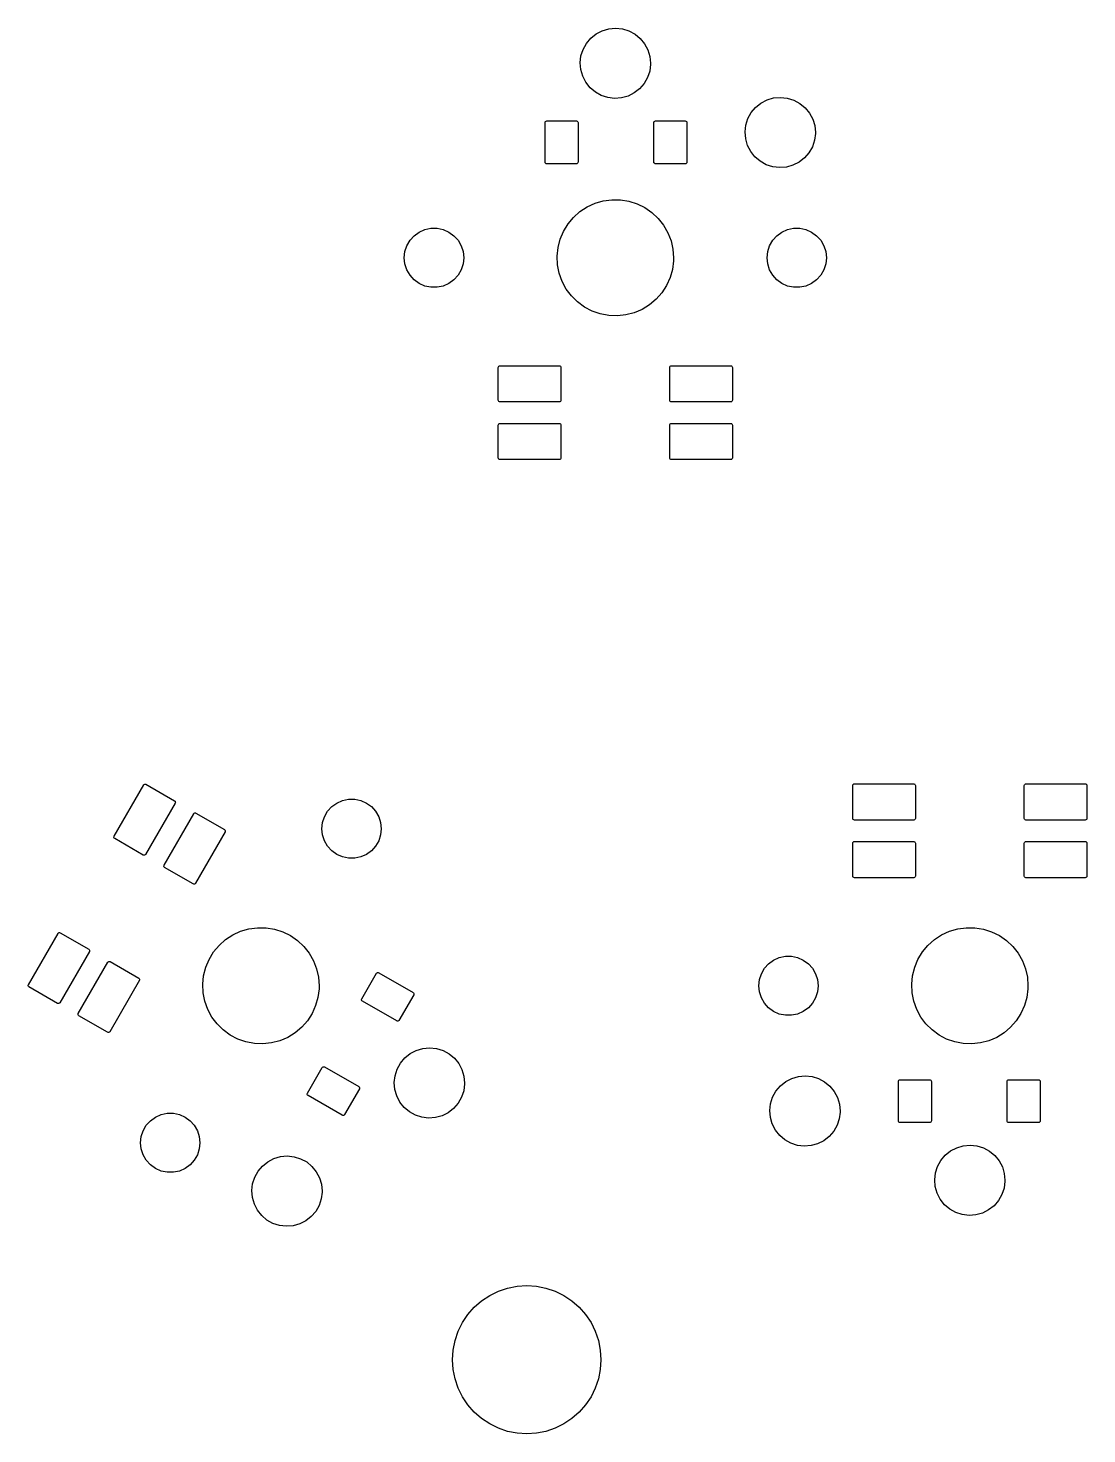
# Model space of a CAD drawing. Extents: x 192 to 316, y -163 to -63.
# Drawn here: x 191.69 to 223.8, y -162.68 to -120.03 of the extents above; entities that cross this region are included whole.
import ezdxf

# ---------------------------------------------------------------- set-up
doc = ezdxf.new("R2010")
doc.units = 0
doc.layers.add('BLACK', color=7, linetype='CONTINUOUS')

msp = doc.modelspace()

# ---------------------------------------------------------------- linework, layer by layer
at = {"layer": 'BLACK', "linetype": 'CONTINUOUS'}
for p, q in [((208.754, -120.338), (208.916, -120.208)), ((208.916, -120.208), (209.101, -120.112)), ((209.101, -120.112), (209.3, -120.053)), ((209.3, -120.053), (209.507, -120.034)), ((209.507, -120.034), (209.714, -120.056)), ((209.714, -120.056), (209.913, -120.117)), ((209.913, -120.117), (210.096, -120.216)), ((210.096, -120.216), (210.256, -120.349)), ((208.457, -120.878), (208.52, -120.68)), ((208.52, -120.68), (208.62, -120.498)), ((208.62, -120.498), (208.754, -120.338)), ((210.256, -120.349), (210.388, -120.51)), ((210.388, -120.51), (210.486, -120.694)), ((208.434, -121.085), (208.457, -120.878)), ((208.452, -121.292), (208.434, -121.085)), ((210.486, -120.694), (210.546, -120.893)), ((210.546, -120.893), (210.566, -121.1)), ((210.566, -121.1), (210.566, -121.13)), ((208.509, -121.492), (208.452, -121.292)), ((208.604, -121.677), (208.509, -121.492)), ((210.474, -121.534), (210.371, -121.714)), ((210.54, -121.336), (210.474, -121.534)), ((210.566, -121.13), (210.54, -121.336)), ((208.733, -121.841), (208.604, -121.677)), ((208.892, -121.975), (208.733, -121.841)), ((210.235, -121.872), (210.071, -122)), ((210.371, -121.714), (210.235, -121.872)), ((209.073, -122.077), (208.892, -121.975)), ((209.271, -122.141), (209.073, -122.077)), ((209.478, -122.166), (209.271, -122.141)), ((209.685, -122.15), (209.478, -122.166)), ((209.885, -122.094), (209.685, -122.15)), ((210.071, -122), (209.885, -122.094)), ((213.754, -122.438), (213.916, -122.308)), ((213.916, -122.308), (214.101, -122.212)), ((214.101, -122.212), (214.3, -122.153)), ((214.3, -122.153), (214.507, -122.134)), ((214.507, -122.134), (214.714, -122.156)), ((214.714, -122.156), (214.913, -122.217)), ((214.913, -122.217), (215.096, -122.316)), ((215.096, -122.316), (215.256, -122.449)), ((213.457, -122.978), (213.52, -122.78)), ((213.52, -122.78), (213.62, -122.598)), ((213.62, -122.598), (213.754, -122.438)), ((215.256, -122.449), (215.388, -122.61)), ((215.388, -122.61), (215.486, -122.794)), ((215.486, -122.794), (215.546, -122.993)), ((207.367, -122.9), (207.371, -122.881)), ((207.367, -124.1), (207.367, -122.9)), ((207.371, -122.881), (207.382, -122.865)), ((207.382, -122.865), (207.398, -122.854)), ((207.398, -122.854), (207.417, -122.85)), ((207.417, -122.85), (208.317, -122.85)), ((208.317, -122.85), (208.337, -122.854)), ((208.337, -122.854), (208.353, -122.865)), ((208.353, -122.865), (208.364, -122.881)), ((208.364, -122.881), (208.367, -122.9)), ((208.367, -122.9), (208.367, -124.1)), ((210.667, -122.9), (210.671, -122.881)), ((210.667, -124.1), (210.667, -122.9)), ((210.671, -122.881), (210.682, -122.865)), ((210.682, -122.865), (210.698, -122.854)), ((210.698, -122.854), (210.717, -122.85)), ((210.717, -122.85), (211.617, -122.85)), ((211.617, -122.85), (211.637, -122.854)), ((211.637, -122.854), (211.653, -122.865)), ((211.653, -122.865), (211.664, -122.881)), ((211.664, -122.881), (211.667, -122.9)), ((211.667, -122.9), (211.667, -124.1)), ((213.434, -123.185), (213.457, -122.978)), ((213.452, -123.392), (213.434, -123.185)), ((215.566, -123.23), (215.54, -123.436)), ((215.546, -122.993), (215.566, -123.2)), ((215.566, -123.2), (215.566, -123.23)), ((213.509, -123.592), (213.452, -123.392)), ((213.604, -123.777), (213.509, -123.592)), ((215.474, -123.634), (215.371, -123.814)), ((215.54, -123.436), (215.474, -123.634)), ((213.733, -123.941), (213.604, -123.777)), ((213.892, -124.075), (213.733, -123.941)), ((214.073, -124.177), (213.892, -124.075)), ((215.235, -123.972), (215.071, -124.1)), ((215.371, -123.814), (215.235, -123.972)), ((207.371, -124.119), (207.367, -124.1)), ((207.382, -124.135), (207.371, -124.119)), ((207.398, -124.146), (207.382, -124.135)), ((207.417, -124.15), (207.398, -124.146)), ((208.317, -124.15), (207.417, -124.15)), ((208.337, -124.146), (208.317, -124.15)), ((208.353, -124.135), (208.337, -124.146)), ((208.364, -124.119), (208.353, -124.135)), ((208.367, -124.1), (208.364, -124.119)), ((210.671, -124.119), (210.667, -124.1)), ((210.682, -124.135), (210.671, -124.119)), ((210.698, -124.146), (210.682, -124.135)), ((210.717, -124.15), (210.698, -124.146)), ((211.617, -124.15), (210.717, -124.15)), ((211.637, -124.146), (211.617, -124.15)), ((211.653, -124.135), (211.637, -124.146)), ((211.664, -124.119), (211.653, -124.135)), ((211.667, -124.1), (211.664, -124.119)), ((214.271, -124.241), (214.073, -124.177)), ((214.478, -124.266), (214.271, -124.241)), ((214.685, -124.25), (214.478, -124.266)), ((214.885, -124.194), (214.685, -124.25)), ((215.071, -124.1), (214.885, -124.194)), ((208.645, -125.457), (208.882, -125.347)), ((208.882, -125.347), (209.133, -125.274)), ((209.133, -125.274), (209.392, -125.239)), ((209.392, -125.239), (209.654, -125.242)), ((209.654, -125.242), (209.912, -125.284)), ((209.912, -125.284), (210.161, -125.364)), ((210.161, -125.364), (210.396, -125.48)), ((208.063, -125.975), (208.231, -125.774)), ((208.231, -125.774), (208.426, -125.6)), ((208.426, -125.6), (208.645, -125.457)), ((210.396, -125.48), (210.61, -125.629)), ((210.61, -125.629), (210.801, -125.808)), ((203.397, -126.331), (203.55, -126.22)), ((203.55, -126.22), (203.722, -126.143)), ((203.722, -126.143), (203.906, -126.104)), ((203.906, -126.104), (204.094, -126.104)), ((204.094, -126.104), (204.278, -126.143)), ((204.278, -126.143), (204.45, -126.22)), ((204.45, -126.22), (204.603, -126.331)), ((207.827, -126.44), (207.928, -126.199)), ((207.928, -126.199), (208.063, -125.975)), ((210.801, -125.808), (210.963, -126.013)), ((210.963, -126.013), (211.093, -126.24)), ((214.397, -126.331), (214.55, -126.22)), ((214.55, -126.22), (214.722, -126.143)), ((214.722, -126.143), (214.906, -126.104)), ((214.906, -126.104), (215.094, -126.104)), ((215.094, -126.104), (215.278, -126.143)), ((215.278, -126.143), (215.45, -126.22)), ((215.45, -126.22), (215.603, -126.331)), ((203.119, -126.813), (203.177, -126.634)), ((203.177, -126.634), (203.271, -126.47)), ((203.271, -126.47), (203.397, -126.331)), ((204.603, -126.331), (204.729, -126.47)), ((204.729, -126.47), (204.823, -126.634)), ((204.823, -126.634), (204.881, -126.813)), ((207.762, -126.694), (207.827, -126.44)), ((211.093, -126.24), (211.187, -126.484)), ((211.187, -126.484), (211.245, -126.739)), ((214.119, -126.813), (214.177, -126.634)), ((214.177, -126.634), (214.271, -126.47)), ((214.271, -126.47), (214.397, -126.331)), ((215.603, -126.331), (215.729, -126.47)), ((215.729, -126.47), (215.823, -126.634)), ((215.823, -126.634), (215.881, -126.813)), ((203.099, -127), (203.119, -126.813)), ((203.119, -127.187), (203.099, -127)), ((204.881, -126.813), (204.901, -127)), ((204.901, -127), (204.881, -127.187)), ((207.736, -126.954), (207.762, -126.694)), ((207.749, -127.215), (207.736, -126.954)), ((211.245, -126.739), (211.264, -127)), ((211.264, -127), (211.262, -127.092)), ((214.099, -127), (214.119, -126.813)), ((214.119, -127.187), (214.099, -127)), ((215.881, -126.813), (215.901, -127)), ((215.901, -127), (215.881, -127.187)), ((203.177, -127.366), (203.119, -127.187)), ((203.271, -127.53), (203.177, -127.366)), ((204.823, -127.366), (204.729, -127.53)), ((204.881, -127.187), (204.823, -127.366)), ((207.8, -127.472), (207.749, -127.215)), ((207.888, -127.718), (207.8, -127.472)), ((211.229, -127.352), (211.158, -127.603)), ((211.262, -127.092), (211.229, -127.352)), ((214.177, -127.366), (214.119, -127.187)), ((214.271, -127.53), (214.177, -127.366)), ((215.823, -127.366), (215.729, -127.53)), ((215.881, -127.187), (215.823, -127.366)), ((203.397, -127.669), (203.271, -127.53)), ((203.55, -127.78), (203.397, -127.669)), ((203.722, -127.857), (203.55, -127.78)), ((203.906, -127.896), (203.722, -127.857)), ((204.094, -127.896), (203.906, -127.896)), ((204.278, -127.857), (204.094, -127.896)), ((204.45, -127.78), (204.278, -127.857)), ((204.603, -127.669), (204.45, -127.78)), ((204.729, -127.53), (204.603, -127.669)), ((208.012, -127.948), (207.888, -127.718)), ((211.051, -127.842), (210.909, -128.062)), ((211.158, -127.603), (211.051, -127.842)), ((214.397, -127.669), (214.271, -127.53)), ((214.55, -127.78), (214.397, -127.669)), ((214.722, -127.857), (214.55, -127.78)), ((214.906, -127.896), (214.722, -127.857)), ((215.094, -127.896), (214.906, -127.896)), ((215.278, -127.857), (215.094, -127.896)), ((215.45, -127.78), (215.278, -127.857)), ((215.603, -127.669), (215.45, -127.78)), ((215.729, -127.53), (215.603, -127.669)), ((208.168, -128.158), (208.012, -127.948)), ((208.354, -128.342), (208.168, -128.158)), ((208.565, -128.496), (208.354, -128.342)), ((210.737, -128.259), (210.537, -128.428)), ((210.909, -128.062), (210.737, -128.259)), ((208.796, -128.618), (208.565, -128.496)), ((209.043, -128.704), (208.796, -128.618)), ((209.3, -128.753), (209.043, -128.704)), ((209.562, -128.763), (209.3, -128.753)), ((209.822, -128.735), (209.562, -128.763)), ((210.074, -128.668), (209.822, -128.735)), ((210.315, -128.565), (210.074, -128.668)), ((210.537, -128.428), (210.315, -128.565)), ((205.95, -130.325), (205.954, -130.306)), ((205.95, -131.325), (205.95, -130.325)), ((205.954, -130.306), (205.965, -130.29)), ((205.965, -130.29), (205.981, -130.279)), ((205.981, -130.279), (206, -130.275)), ((206, -130.275), (207.8, -130.275)), ((207.8, -130.275), (207.819, -130.279)), ((207.819, -130.279), (207.835, -130.29)), ((207.835, -130.29), (207.846, -130.306)), ((207.846, -130.306), (207.85, -130.325)), ((207.85, -130.325), (207.85, -131.325)), ((211.15, -130.325), (211.154, -130.306)), ((211.15, -131.325), (211.15, -130.325)), ((211.154, -130.306), (211.165, -130.29)), ((211.165, -130.29), (211.181, -130.279)), ((211.181, -130.279), (211.2, -130.275)), ((211.2, -130.275), (213, -130.275)), ((213, -130.275), (213.019, -130.279)), ((213.019, -130.279), (213.035, -130.29)), ((213.035, -130.29), (213.046, -130.306)), ((213.046, -130.306), (213.05, -130.325)), ((213.05, -130.325), (213.05, -131.325)), ((205.954, -131.344), (205.95, -131.325)), ((207.85, -131.325), (207.846, -131.344)), ((211.154, -131.344), (211.15, -131.325)), ((213.05, -131.325), (213.046, -131.344)), ((205.965, -131.36), (205.954, -131.344)), ((205.981, -131.371), (205.965, -131.36)), ((206, -131.375), (205.981, -131.371)), ((207.8, -131.375), (206, -131.375)), ((207.819, -131.371), (207.8, -131.375)), ((207.835, -131.36), (207.819, -131.371)), ((207.846, -131.344), (207.835, -131.36)), ((211.165, -131.36), (211.154, -131.344)), ((211.181, -131.371), (211.165, -131.36)), ((211.2, -131.375), (211.181, -131.371)), ((213, -131.375), (211.2, -131.375)), ((213.019, -131.371), (213, -131.375)), ((213.035, -131.36), (213.019, -131.371)), ((213.046, -131.344), (213.035, -131.36)), ((205.95, -132.075), (205.954, -132.056)), ((205.95, -133.075), (205.95, -132.075)), ((205.954, -132.056), (205.965, -132.04)), ((205.965, -132.04), (205.981, -132.029)), ((205.981, -132.029), (206, -132.025)), ((206, -132.025), (207.8, -132.025)), ((207.8, -132.025), (207.819, -132.029)), ((207.819, -132.029), (207.835, -132.04)), ((207.835, -132.04), (207.846, -132.056)), ((207.846, -132.056), (207.85, -132.075)), ((207.85, -132.075), (207.85, -133.075)), ((211.15, -132.075), (211.154, -132.056)), ((211.15, -133.075), (211.15, -132.075)), ((211.154, -132.056), (211.165, -132.04)), ((211.165, -132.04), (211.181, -132.029)), ((211.181, -132.029), (211.2, -132.025)), ((211.2, -132.025), (213, -132.025)), ((213, -132.025), (213.019, -132.029)), ((213.019, -132.029), (213.035, -132.04)), ((213.035, -132.04), (213.046, -132.056)), ((213.046, -132.056), (213.05, -132.075)), ((213.05, -132.075), (213.05, -133.075)), ((205.954, -133.094), (205.95, -133.075)), ((205.965, -133.11), (205.954, -133.094)), ((205.981, -133.121), (205.965, -133.11)), ((206, -133.125), (205.981, -133.121)), ((207.8, -133.125), (206, -133.125)), ((207.819, -133.121), (207.8, -133.125)), ((207.835, -133.11), (207.819, -133.121)), ((207.846, -133.094), (207.835, -133.11)), ((207.85, -133.075), (207.846, -133.094)), ((211.154, -133.094), (211.15, -133.075)), ((211.165, -133.11), (211.154, -133.094)), ((211.181, -133.121), (211.165, -133.11)), ((211.2, -133.125), (211.181, -133.121)), ((213, -133.125), (211.2, -133.125)), ((213.019, -133.121), (213, -133.125)), ((213.035, -133.11), (213.019, -133.121)), ((213.046, -133.094), (213.035, -133.11)), ((213.05, -133.075), (213.046, -133.094)), ((194.296, -144.549), (195.196, -142.991)), ((195.196, -142.991), (195.208, -142.976)), ((195.208, -142.976), (195.226, -142.967)), ((195.226, -142.967), (195.245, -142.966)), ((195.245, -142.966), (195.264, -142.972)), ((195.264, -142.972), (196.13, -143.472)), ((216.7, -143.009), (216.704, -142.99)), ((216.7, -144.009), (216.7, -143.009)), ((216.704, -142.99), (216.715, -142.974)), ((216.715, -142.974), (216.731, -142.963)), ((216.731, -142.963), (216.75, -142.959)), ((216.75, -142.959), (218.55, -142.959)), ((218.55, -142.959), (218.569, -142.963)), ((218.569, -142.963), (218.585, -142.974)), ((218.585, -142.974), (218.596, -142.99)), ((218.596, -142.99), (218.6, -143.009)), ((218.6, -143.009), (218.6, -144.009)), ((221.9, -143.009), (221.904, -142.99)), ((221.9, -144.009), (221.9, -143.009)), ((221.904, -142.99), (221.915, -142.974)), ((221.915, -142.974), (221.931, -142.963)), ((221.931, -142.963), (221.95, -142.959)), ((221.95, -142.959), (223.75, -142.959)), ((223.75, -142.959), (223.769, -142.963)), ((223.769, -142.963), (223.785, -142.974)), ((223.785, -142.974), (223.796, -142.99)), ((223.796, -142.99), (223.8, -143.009)), ((223.8, -143.009), (223.8, -144.009)), ((196.148, -143.541), (195.248, -145.099)), ((196.13, -143.472), (196.145, -143.485)), ((196.145, -143.485), (196.153, -143.503)), ((196.154, -143.522), (196.148, -143.541)), ((196.153, -143.503), (196.154, -143.522)), ((200.771, -143.791), (200.897, -143.651)), ((200.897, -143.651), (201.05, -143.541)), ((201.05, -143.541), (201.222, -143.464)), ((201.222, -143.464), (201.406, -143.425)), ((201.406, -143.425), (201.594, -143.425)), ((201.594, -143.425), (201.778, -143.464)), ((201.778, -143.464), (201.95, -143.541)), ((201.95, -143.541), (202.103, -143.651)), ((202.103, -143.651), (202.229, -143.791)), ((195.811, -145.424), (196.711, -143.866)), ((196.711, -143.866), (196.724, -143.851)), ((196.724, -143.851), (196.741, -143.842)), ((196.741, -143.842), (196.761, -143.841)), ((196.761, -143.841), (196.779, -143.847)), ((196.779, -143.847), (197.645, -144.347)), ((200.599, -144.321), (200.619, -144.134)), ((200.619, -144.134), (200.677, -143.955)), ((200.677, -143.955), (200.771, -143.791)), ((202.229, -143.791), (202.323, -143.955)), ((202.323, -143.955), (202.381, -144.134)), ((202.381, -144.134), (202.401, -144.321)), ((216.704, -144.028), (216.7, -144.009)), ((216.715, -144.044), (216.704, -144.028)), ((216.731, -144.055), (216.715, -144.044)), ((216.75, -144.059), (216.731, -144.055)), ((218.55, -144.059), (216.75, -144.059)), ((218.569, -144.055), (218.55, -144.059)), ((218.585, -144.044), (218.569, -144.055)), ((218.596, -144.028), (218.585, -144.044)), ((218.6, -144.009), (218.596, -144.028)), ((221.904, -144.028), (221.9, -144.009)), ((221.915, -144.044), (221.904, -144.028)), ((221.931, -144.055), (221.915, -144.044)), ((221.95, -144.059), (221.931, -144.055)), ((223.75, -144.059), (221.95, -144.059)), ((223.769, -144.055), (223.75, -144.059)), ((223.785, -144.044), (223.769, -144.055)), ((223.796, -144.028), (223.785, -144.044)), ((223.8, -144.009), (223.796, -144.028)), ((194.289, -144.568), (194.296, -144.549)), ((197.664, -144.416), (196.764, -145.974)), ((197.645, -144.347), (197.66, -144.36)), ((197.66, -144.36), (197.669, -144.378)), ((197.67, -144.397), (197.664, -144.416)), ((197.669, -144.378), (197.67, -144.397)), ((200.619, -144.508), (200.599, -144.321)), ((200.677, -144.687), (200.619, -144.508)), ((202.381, -144.508), (202.323, -144.687)), ((202.401, -144.321), (202.381, -144.508)), ((194.291, -144.587), (194.289, -144.568)), ((194.299, -144.605), (194.291, -144.587)), ((194.314, -144.618), (194.299, -144.605)), ((195.18, -145.118), (194.314, -144.618)), ((200.771, -144.85), (200.677, -144.687)), ((200.897, -144.99), (200.771, -144.85)), ((202.229, -144.85), (202.103, -144.99)), ((202.323, -144.687), (202.229, -144.85)), ((216.7, -144.759), (216.704, -144.74)), ((216.7, -145.759), (216.7, -144.759)), ((216.704, -144.74), (216.715, -144.724)), ((216.715, -144.724), (216.731, -144.713)), ((216.731, -144.713), (216.75, -144.709)), ((216.75, -144.709), (218.55, -144.709)), ((218.55, -144.709), (218.569, -144.713)), ((218.569, -144.713), (218.585, -144.724)), ((218.585, -144.724), (218.596, -144.74)), ((218.596, -144.74), (218.6, -144.759)), ((218.6, -144.759), (218.6, -145.759)), ((221.9, -144.759), (221.904, -144.74)), ((221.9, -145.759), (221.9, -144.759)), ((221.904, -144.74), (221.915, -144.724)), ((221.915, -144.724), (221.931, -144.713)), ((221.931, -144.713), (221.95, -144.709)), ((221.95, -144.709), (223.75, -144.709)), ((223.75, -144.709), (223.769, -144.713)), ((223.769, -144.713), (223.785, -144.724)), ((223.785, -144.724), (223.796, -144.74)), ((223.796, -144.74), (223.8, -144.759)), ((223.8, -144.759), (223.8, -145.759)), ((195.198, -145.124), (195.18, -145.118)), ((195.218, -145.123), (195.198, -145.124)), ((195.235, -145.114), (195.218, -145.123)), ((195.248, -145.099), (195.235, -145.114)), ((201.05, -145.101), (200.897, -144.99)), ((201.222, -145.178), (201.05, -145.101)), ((201.406, -145.217), (201.222, -145.178)), ((201.594, -145.217), (201.406, -145.217)), ((201.778, -145.178), (201.594, -145.217)), ((201.95, -145.101), (201.778, -145.178)), ((202.103, -144.99), (201.95, -145.101)), ((195.805, -145.443), (195.811, -145.424)), ((195.806, -145.462), (195.805, -145.443)), ((195.815, -145.48), (195.806, -145.462)), ((195.829, -145.493), (195.815, -145.48)), ((196.695, -145.993), (195.829, -145.493)), ((216.704, -145.778), (216.7, -145.759)), ((216.715, -145.794), (216.704, -145.778)), ((216.731, -145.805), (216.715, -145.794)), ((216.75, -145.809), (216.731, -145.805)), ((218.55, -145.809), (216.75, -145.809)), ((218.569, -145.805), (218.55, -145.809)), ((218.585, -145.794), (218.569, -145.805)), ((218.596, -145.778), (218.585, -145.794)), ((218.6, -145.759), (218.596, -145.778)), ((221.904, -145.778), (221.9, -145.759)), ((221.915, -145.794), (221.904, -145.778)), ((221.931, -145.805), (221.915, -145.794)), ((221.95, -145.809), (221.931, -145.805)), ((223.75, -145.809), (221.95, -145.809)), ((223.769, -145.805), (223.75, -145.809)), ((223.785, -145.794), (223.769, -145.805)), ((223.796, -145.778), (223.785, -145.794)), ((223.8, -145.759), (223.796, -145.778)), ((196.714, -145.999), (196.695, -145.993)), ((196.733, -145.998), (196.714, -145.999)), ((196.751, -145.989), (196.733, -145.998)), ((196.764, -145.974), (196.751, -145.989)), ((191.696, -149.053), (192.596, -147.494)), ((192.596, -147.494), (192.608, -147.479)), ((192.608, -147.479), (192.626, -147.471)), ((192.626, -147.471), (192.645, -147.469)), ((192.645, -147.469), (192.664, -147.476)), ((192.664, -147.476), (193.53, -147.976)), ((197.676, -147.684), (197.895, -147.541)), ((197.895, -147.541), (198.132, -147.431)), ((198.132, -147.431), (198.383, -147.358)), ((198.383, -147.358), (198.642, -147.323)), ((198.642, -147.323), (198.904, -147.326)), ((198.904, -147.326), (199.162, -147.368)), ((199.162, -147.368), (199.411, -147.448)), ((199.411, -147.448), (199.646, -147.564)), ((219.176, -147.684), (219.395, -147.541)), ((219.395, -147.541), (219.632, -147.431)), ((219.632, -147.431), (219.883, -147.358)), ((219.883, -147.358), (220.142, -147.323)), ((220.142, -147.323), (220.404, -147.326)), ((220.404, -147.326), (220.662, -147.368)), ((220.662, -147.368), (220.911, -147.448)), ((220.911, -147.448), (221.146, -147.564)), ((197.313, -148.059), (197.481, -147.858)), ((197.481, -147.858), (197.676, -147.684)), ((199.646, -147.564), (199.86, -147.713)), ((199.86, -147.713), (200.051, -147.892)), ((200.051, -147.892), (200.213, -148.097)), ((218.813, -148.059), (218.981, -147.858)), ((218.981, -147.858), (219.176, -147.684)), ((221.146, -147.564), (221.36, -147.713)), ((221.36, -147.713), (221.551, -147.892)), ((221.551, -147.892), (221.713, -148.097)), ((193.548, -148.044), (192.648, -149.603)), ((193.211, -149.928), (194.111, -148.369)), ((193.53, -147.976), (193.545, -147.988)), ((193.545, -147.988), (193.553, -148.006)), ((193.554, -148.025), (193.548, -148.044)), ((193.553, -148.006), (193.554, -148.025)), ((194.111, -148.369), (194.124, -148.354)), ((194.124, -148.354), (194.141, -148.346)), ((194.141, -148.346), (194.161, -148.344)), ((194.161, -148.344), (194.179, -148.351)), ((194.179, -148.351), (195.045, -148.851)), ((197.077, -148.524), (197.178, -148.283)), ((197.178, -148.283), (197.313, -148.059)), ((200.213, -148.097), (200.343, -148.324)), ((200.343, -148.324), (200.437, -148.568)), ((214.147, -148.415), (214.3, -148.304)), ((214.3, -148.304), (214.472, -148.227)), ((214.472, -148.227), (214.656, -148.188)), ((214.656, -148.188), (214.844, -148.188)), ((214.844, -148.188), (215.028, -148.227)), ((215.028, -148.227), (215.2, -148.304)), ((215.2, -148.304), (215.353, -148.415)), ((218.577, -148.524), (218.678, -148.283)), ((218.678, -148.283), (218.813, -148.059)), ((221.713, -148.097), (221.843, -148.324)), ((221.843, -148.324), (221.937, -148.568)), ((196.986, -149.038), (197.012, -148.778)), ((197.012, -148.778), (197.077, -148.524)), ((200.437, -148.568), (200.495, -148.823)), ((200.495, -148.823), (200.514, -149.084)), ((201.809, -149.485), (202.259, -148.706)), ((202.259, -148.706), (202.272, -148.691)), ((202.272, -148.691), (202.29, -148.682)), ((202.29, -148.682), (202.309, -148.681)), ((202.309, -148.681), (202.328, -148.687)), ((202.328, -148.687), (203.367, -149.287)), ((213.869, -148.897), (213.927, -148.718)), ((213.927, -148.718), (214.021, -148.555)), ((214.021, -148.555), (214.147, -148.415)), ((215.353, -148.415), (215.479, -148.555)), ((215.479, -148.555), (215.573, -148.718)), ((215.573, -148.718), (215.631, -148.897)), ((218.486, -149.038), (218.512, -148.778)), ((218.512, -148.778), (218.577, -148.524)), ((221.937, -148.568), (221.995, -148.823)), ((221.995, -148.823), (222.014, -149.084)), ((191.689, -149.071), (191.696, -149.053)), ((191.691, -149.091), (191.689, -149.071)), ((191.699, -149.108), (191.691, -149.091)), ((191.714, -149.121), (191.699, -149.108)), ((192.58, -149.621), (191.714, -149.121)), ((195.064, -148.919), (194.164, -150.478)), ((195.045, -148.851), (195.06, -148.863)), ((195.06, -148.863), (195.069, -148.881)), ((195.07, -148.9), (195.064, -148.919)), ((195.069, -148.881), (195.07, -148.9)), ((196.999, -149.299), (196.986, -149.038)), ((200.512, -149.176), (200.479, -149.436)), ((200.514, -149.084), (200.512, -149.176)), ((213.849, -149.084), (213.869, -148.897)), ((213.869, -149.271), (213.849, -149.084)), ((215.631, -148.897), (215.651, -149.084)), ((215.651, -149.084), (215.631, -149.271)), ((218.499, -149.299), (218.486, -149.038)), ((222.012, -149.176), (221.979, -149.436)), ((222.014, -149.084), (222.012, -149.176)), ((192.598, -149.627), (192.58, -149.621)), ((192.618, -149.626), (192.598, -149.627)), ((192.635, -149.617), (192.618, -149.626)), ((192.648, -149.603), (192.635, -149.617)), ((197.05, -149.556), (196.999, -149.299)), ((197.138, -149.802), (197.05, -149.556)), ((200.479, -149.436), (200.408, -149.688)), ((201.803, -149.503), (201.809, -149.485)), ((201.804, -149.523), (201.803, -149.503)), ((201.813, -149.54), (201.804, -149.523)), ((201.828, -149.553), (201.813, -149.54)), ((202.867, -150.153), (201.828, -149.553)), ((203.385, -149.356), (202.935, -150.135)), ((203.367, -149.287), (203.382, -149.3)), ((203.382, -149.3), (203.39, -149.318)), ((203.392, -149.337), (203.385, -149.356)), ((203.39, -149.318), (203.392, -149.337)), ((213.927, -149.451), (213.869, -149.271)), ((214.021, -149.614), (213.927, -149.451)), ((214.147, -149.754), (214.021, -149.614)), ((215.479, -149.614), (215.353, -149.754)), ((215.573, -149.451), (215.479, -149.614)), ((215.631, -149.271), (215.573, -149.451)), ((218.55, -149.556), (218.499, -149.299)), ((218.638, -149.802), (218.55, -149.556)), ((221.979, -149.436), (221.908, -149.688)), ((193.205, -149.946), (193.211, -149.928)), ((193.206, -149.966), (193.205, -149.946)), ((193.215, -149.983), (193.206, -149.966)), ((193.229, -149.996), (193.215, -149.983)), ((194.095, -150.496), (193.229, -149.996)), ((197.262, -150.032), (197.138, -149.802)), ((197.418, -150.242), (197.262, -150.032)), ((200.301, -149.926), (200.159, -150.146)), ((200.408, -149.688), (200.301, -149.926)), ((214.3, -149.864), (214.147, -149.754)), ((214.472, -149.941), (214.3, -149.864)), ((214.656, -149.98), (214.472, -149.941)), ((214.844, -149.98), (214.656, -149.98)), ((215.028, -149.941), (214.844, -149.98)), ((215.2, -149.864), (215.028, -149.941)), ((215.353, -149.754), (215.2, -149.864)), ((218.762, -150.032), (218.638, -149.802)), ((218.918, -150.242), (218.762, -150.032)), ((221.801, -149.926), (221.659, -150.146)), ((221.908, -149.688), (221.801, -149.926)), ((194.114, -150.502), (194.095, -150.496)), ((194.133, -150.501), (194.114, -150.502)), ((194.151, -150.492), (194.133, -150.501)), ((194.164, -150.478), (194.151, -150.492)), ((197.604, -150.426), (197.418, -150.242)), ((197.815, -150.58), (197.604, -150.426)), ((199.787, -150.512), (199.565, -150.649)), ((199.987, -150.343), (199.787, -150.512)), ((200.159, -150.146), (199.987, -150.343)), ((202.885, -150.16), (202.867, -150.153)), ((202.905, -150.158), (202.885, -150.16)), ((202.922, -150.15), (202.905, -150.158)), ((202.935, -150.135), (202.922, -150.15)), ((219.104, -150.426), (218.918, -150.242)), ((219.315, -150.58), (219.104, -150.426)), ((221.287, -150.512), (221.065, -150.649)), ((221.487, -150.343), (221.287, -150.512)), ((221.659, -150.146), (221.487, -150.343)), ((198.046, -150.702), (197.815, -150.58)), ((198.293, -150.788), (198.046, -150.702)), ((198.55, -150.837), (198.293, -150.788)), ((198.812, -150.848), (198.55, -150.837)), ((199.072, -150.819), (198.812, -150.848)), ((199.324, -150.752), (199.072, -150.819)), ((199.565, -150.649), (199.324, -150.752)), ((219.546, -150.702), (219.315, -150.58)), ((219.793, -150.788), (219.546, -150.702)), ((220.05, -150.837), (219.793, -150.788)), ((220.312, -150.848), (220.05, -150.837)), ((220.572, -150.819), (220.312, -150.848)), ((220.824, -150.752), (220.572, -150.819)), ((221.065, -150.649), (220.824, -150.752)), ((202.98, -151.432), (203.114, -151.272)), ((203.114, -151.272), (203.276, -151.142)), ((203.276, -151.142), (203.46, -151.046)), ((203.46, -151.046), (203.66, -150.987)), ((203.66, -150.987), (203.867, -150.968)), ((203.867, -150.968), (204.074, -150.99)), ((204.074, -150.99), (204.273, -151.051)), ((204.273, -151.051), (204.456, -151.15)), ((204.456, -151.15), (204.616, -151.283)), ((204.616, -151.283), (204.747, -151.444)), ((200.159, -152.343), (200.609, -151.563)), ((200.609, -151.563), (200.622, -151.549)), ((200.622, -151.549), (200.64, -151.54)), ((200.64, -151.54), (200.659, -151.539)), ((200.659, -151.539), (200.678, -151.545)), ((200.678, -151.545), (201.717, -152.145)), ((202.794, -152.019), (202.817, -151.812)), ((202.817, -151.812), (202.88, -151.614)), ((202.88, -151.614), (202.98, -151.432)), ((204.747, -151.444), (204.845, -151.628)), ((204.845, -151.628), (204.905, -151.827)), ((201.735, -152.213), (201.285, -152.993)), ((201.717, -152.145), (201.732, -152.158)), ((201.732, -152.158), (201.74, -152.175)), ((201.742, -152.195), (201.735, -152.213)), ((201.74, -152.175), (201.742, -152.195)), ((202.811, -152.227), (202.794, -152.019)), ((202.868, -152.427), (202.811, -152.227)), ((204.925, -152.064), (204.899, -152.27)), ((204.905, -151.827), (204.926, -152.034)), ((204.926, -152.034), (204.925, -152.064)), ((214.37, -152.282), (214.504, -152.122)), ((214.504, -152.122), (214.666, -151.992)), ((214.666, -151.992), (214.851, -151.896)), ((214.851, -151.896), (215.05, -151.837)), ((215.05, -151.837), (215.257, -151.818)), ((215.257, -151.818), (215.464, -151.84)), ((215.464, -151.84), (215.663, -151.901)), ((215.663, -151.901), (215.846, -152)), ((215.846, -152), (216.006, -152.133)), ((216.006, -152.133), (216.138, -152.294)), ((218.083, -151.984), (218.086, -151.965)), ((218.083, -153.184), (218.083, -151.984)), ((218.086, -151.965), (218.097, -151.949)), ((218.097, -151.949), (218.113, -151.938)), ((218.113, -151.938), (218.133, -151.934)), ((218.133, -151.934), (219.033, -151.934)), ((219.033, -151.934), (219.052, -151.938)), ((219.052, -151.938), (219.068, -151.949)), ((219.068, -151.949), (219.079, -151.965)), ((219.079, -151.965), (219.083, -151.984)), ((219.083, -151.984), (219.083, -153.184)), ((221.383, -151.984), (221.386, -151.965)), ((221.383, -153.184), (221.383, -151.984)), ((221.386, -151.965), (221.397, -151.949)), ((221.397, -151.949), (221.413, -151.938)), ((221.413, -151.938), (221.433, -151.934)), ((221.433, -151.934), (222.333, -151.934)), ((222.333, -151.934), (222.352, -151.938)), ((222.352, -151.938), (222.368, -151.949)), ((222.368, -151.949), (222.379, -151.965)), ((222.379, -151.965), (222.383, -151.984)), ((222.383, -151.984), (222.383, -153.184)), ((200.153, -152.361), (200.159, -152.343)), ((200.154, -152.381), (200.153, -152.361)), ((200.163, -152.398), (200.154, -152.381)), ((200.178, -152.411), (200.163, -152.398)), ((201.217, -153.011), (200.178, -152.411)), ((202.964, -152.612), (202.868, -152.427)), ((203.093, -152.775), (202.964, -152.612)), ((204.731, -152.649), (204.595, -152.806)), ((204.833, -152.468), (204.731, -152.649)), ((204.899, -152.27), (204.833, -152.468)), ((214.184, -152.869), (214.207, -152.662)), ((214.207, -152.662), (214.27, -152.464)), ((214.27, -152.464), (214.37, -152.282)), ((216.138, -152.294), (216.236, -152.478)), ((216.236, -152.478), (216.296, -152.677)), ((195.397, -153.178), (195.55, -153.067)), ((195.55, -153.067), (195.722, -152.99)), ((195.722, -152.99), (195.906, -152.951)), ((195.906, -152.951), (196.094, -152.951)), ((196.094, -152.951), (196.278, -152.99)), ((196.278, -152.99), (196.45, -153.067)), ((196.45, -153.067), (196.603, -153.178)), ((201.235, -153.017), (201.217, -153.011)), ((201.255, -153.016), (201.235, -153.017)), ((201.272, -153.008), (201.255, -153.016)), ((201.285, -152.993), (201.272, -153.008)), ((203.251, -152.909), (203.093, -152.775)), ((203.433, -153.011), (203.251, -152.909)), ((203.631, -153.075), (203.433, -153.011)), ((203.837, -153.1), (203.631, -153.075)), ((204.045, -153.084), (203.837, -153.1)), ((204.245, -153.028), (204.045, -153.084)), ((204.431, -152.934), (204.245, -153.028)), ((204.595, -152.806), (204.431, -152.934)), ((214.202, -153.077), (214.184, -152.869)), ((214.259, -153.277), (214.202, -153.077)), ((216.316, -152.914), (216.29, -153.12)), ((216.296, -152.677), (216.316, -152.884)), ((216.316, -152.884), (216.316, -152.914)), ((195.119, -153.66), (195.177, -153.481)), ((195.177, -153.481), (195.271, -153.318)), ((195.271, -153.318), (195.397, -153.178)), ((196.603, -153.178), (196.729, -153.318)), ((196.729, -153.318), (196.823, -153.481)), ((196.823, -153.481), (196.881, -153.66)), ((214.354, -153.462), (214.259, -153.277)), ((214.483, -153.625), (214.354, -153.462)), ((216.121, -153.499), (215.985, -153.656)), ((216.224, -153.318), (216.121, -153.499)), ((216.29, -153.12), (216.224, -153.318)), ((218.086, -153.203), (218.083, -153.184)), ((218.097, -153.219), (218.086, -153.203)), ((218.113, -153.23), (218.097, -153.219)), ((218.133, -153.234), (218.113, -153.23)), ((219.033, -153.234), (218.133, -153.234)), ((219.052, -153.23), (219.033, -153.234)), ((219.068, -153.219), (219.052, -153.23)), ((219.079, -153.203), (219.068, -153.219)), ((219.083, -153.184), (219.079, -153.203)), ((221.386, -153.203), (221.383, -153.184)), ((221.397, -153.219), (221.386, -153.203)), ((221.413, -153.23), (221.397, -153.219)), ((221.433, -153.234), (221.413, -153.23)), ((222.333, -153.234), (221.433, -153.234)), ((222.352, -153.23), (222.333, -153.234)), ((222.368, -153.219), (222.352, -153.23)), ((222.379, -153.203), (222.368, -153.219)), ((222.383, -153.184), (222.379, -153.203)), ((195.099, -153.847), (195.119, -153.66)), ((195.119, -154.035), (195.099, -153.847)), ((196.881, -153.66), (196.901, -153.847)), ((196.901, -153.847), (196.881, -154.035)), ((214.642, -153.759), (214.483, -153.625)), ((214.823, -153.861), (214.642, -153.759)), ((215.021, -153.925), (214.823, -153.861)), ((215.228, -153.95), (215.021, -153.925)), ((215.435, -153.934), (215.228, -153.95)), ((215.635, -153.878), (215.435, -153.934)), ((215.821, -153.784), (215.635, -153.878)), ((215.985, -153.656), (215.821, -153.784)), ((219.851, -153.996), (220.05, -153.937)), ((220.05, -153.937), (220.257, -153.918)), ((220.257, -153.918), (220.464, -153.94)), ((220.464, -153.94), (220.663, -154.001)), ((195.177, -154.214), (195.119, -154.035)), ((195.271, -154.377), (195.177, -154.214)), ((196.823, -154.214), (196.729, -154.377)), ((196.881, -154.035), (196.823, -154.214)), ((198.957, -154.422), (199.142, -154.326)), ((199.142, -154.326), (199.341, -154.267)), ((199.341, -154.267), (199.548, -154.248)), ((199.548, -154.248), (199.755, -154.27)), ((199.755, -154.27), (199.954, -154.332)), ((199.954, -154.332), (200.137, -154.43)), ((219.37, -154.382), (219.504, -154.222)), ((219.504, -154.222), (219.666, -154.092)), ((219.666, -154.092), (219.851, -153.996)), ((220.663, -154.001), (220.846, -154.1)), ((220.846, -154.1), (221.006, -154.233)), ((221.006, -154.233), (221.138, -154.394)), ((195.397, -154.517), (195.271, -154.377)), ((195.55, -154.627), (195.397, -154.517)), ((195.722, -154.704), (195.55, -154.627)), ((195.906, -154.743), (195.722, -154.704)), ((196.094, -154.743), (195.906, -154.743)), ((196.278, -154.704), (196.094, -154.743)), ((196.45, -154.627), (196.278, -154.704)), ((196.603, -154.517), (196.45, -154.627)), ((196.729, -154.377), (196.603, -154.517)), ((198.561, -154.894), (198.661, -154.712)), ((198.661, -154.712), (198.795, -154.553)), ((198.795, -154.553), (198.957, -154.422)), ((200.137, -154.43), (200.297, -154.563)), ((200.297, -154.563), (200.429, -154.724)), ((200.429, -154.724), (200.526, -154.908)), ((219.184, -154.969), (219.207, -154.762)), ((219.207, -154.762), (219.27, -154.564)), ((219.27, -154.564), (219.37, -154.382)), ((221.138, -154.394), (221.236, -154.578)), ((221.236, -154.578), (221.296, -154.777)), ((221.296, -154.777), (221.316, -154.984)), ((198.475, -155.299), (198.498, -155.093)), ((198.498, -155.093), (198.561, -154.894)), ((200.526, -154.908), (200.587, -155.107)), ((200.587, -155.107), (200.607, -155.314)), ((219.202, -155.177), (219.184, -154.969)), ((219.259, -155.377), (219.202, -155.177)), ((221.29, -155.22), (221.224, -155.418)), ((221.316, -155.014), (221.29, -155.22)), ((221.316, -154.984), (221.316, -155.014)), ((198.492, -155.507), (198.475, -155.299)), ((198.55, -155.707), (198.492, -155.507)), ((200.58, -155.55), (200.515, -155.748)), ((200.606, -155.344), (200.58, -155.55)), ((200.607, -155.314), (200.606, -155.344)), ((219.354, -155.562), (219.259, -155.377)), ((219.483, -155.725), (219.354, -155.562)), ((221.121, -155.599), (220.985, -155.756)), ((221.224, -155.418), (221.121, -155.599)), ((198.645, -155.892), (198.55, -155.707)), ((198.774, -156.055), (198.645, -155.892)), ((198.933, -156.19), (198.774, -156.055)), ((200.412, -155.929), (200.276, -156.086)), ((200.515, -155.748), (200.412, -155.929)), ((219.642, -155.859), (219.483, -155.725)), ((219.823, -155.961), (219.642, -155.859)), ((220.021, -156.025), (219.823, -155.961)), ((220.228, -156.05), (220.021, -156.025)), ((220.435, -156.034), (220.228, -156.05)), ((220.635, -155.978), (220.435, -156.034)), ((220.821, -155.884), (220.635, -155.978)), ((220.985, -155.756), (220.821, -155.884)), ((199.114, -156.291), (198.933, -156.19)), ((199.312, -156.355), (199.114, -156.291)), ((199.519, -156.38), (199.312, -156.355)), ((199.726, -156.364), (199.519, -156.38)), ((199.926, -156.308), (199.726, -156.364)), ((200.112, -156.214), (199.926, -156.308)), ((200.276, -156.086), (200.112, -156.214)), ((206.23, -158.255), (206.519, -158.197)), ((206.519, -158.197), (206.812, -158.178)), ((206.812, -158.178), (207.106, -158.197)), ((207.106, -158.197), (207.395, -158.255)), ((205.443, -158.643), (205.688, -158.479)), ((205.688, -158.479), (205.951, -158.349)), ((205.951, -158.349), (206.23, -158.255)), ((207.395, -158.255), (207.674, -158.349)), ((207.674, -158.349), (207.938, -158.479)), ((207.938, -158.479), (208.182, -158.643)), ((204.864, -159.303), (205.027, -159.058)), ((205.027, -159.058), (205.222, -158.837)), ((205.222, -158.837), (205.443, -158.643)), ((208.182, -158.643), (208.403, -158.837)), ((208.403, -158.837), (208.598, -159.058)), ((208.598, -159.058), (208.761, -159.303)), ((204.734, -159.567), (204.864, -159.303)), ((208.761, -159.303), (208.891, -159.567)), ((204.582, -160.134), (204.639, -159.846)), ((204.639, -159.846), (204.734, -159.567)), ((208.891, -159.567), (208.986, -159.846)), ((208.986, -159.846), (209.043, -160.134)), ((204.562, -160.428), (204.582, -160.134)), ((209.043, -160.134), (209.062, -160.428)), ((204.582, -160.722), (204.562, -160.428)), ((204.639, -161.01), (204.582, -160.722)), ((209.043, -160.722), (208.986, -161.01)), ((209.062, -160.428), (209.043, -160.722)), ((204.734, -161.289), (204.639, -161.01)), ((208.986, -161.01), (208.891, -161.289)), ((204.864, -161.553), (204.734, -161.289)), ((205.027, -161.798), (204.864, -161.553)), ((208.761, -161.553), (208.598, -161.798)), ((208.891, -161.289), (208.761, -161.553)), ((205.222, -162.019), (205.027, -161.798)), ((205.443, -162.213), (205.222, -162.019)), ((208.403, -162.019), (208.182, -162.213)), ((208.598, -161.798), (208.403, -162.019)), ((205.688, -162.376), (205.443, -162.213)), ((205.951, -162.507), (205.688, -162.376)), ((207.938, -162.376), (207.674, -162.507)), ((208.182, -162.213), (207.938, -162.376)), ((206.23, -162.601), (205.951, -162.507)), ((206.519, -162.659), (206.23, -162.601)), ((206.812, -162.678), (206.519, -162.659)), ((207.106, -162.659), (206.812, -162.678)), ((207.395, -162.601), (207.106, -162.659)), ((207.674, -162.507), (207.395, -162.601))]:
    msp.add_line(p, q, dxfattribs=at)

doc.saveas('drawing.dxf')
